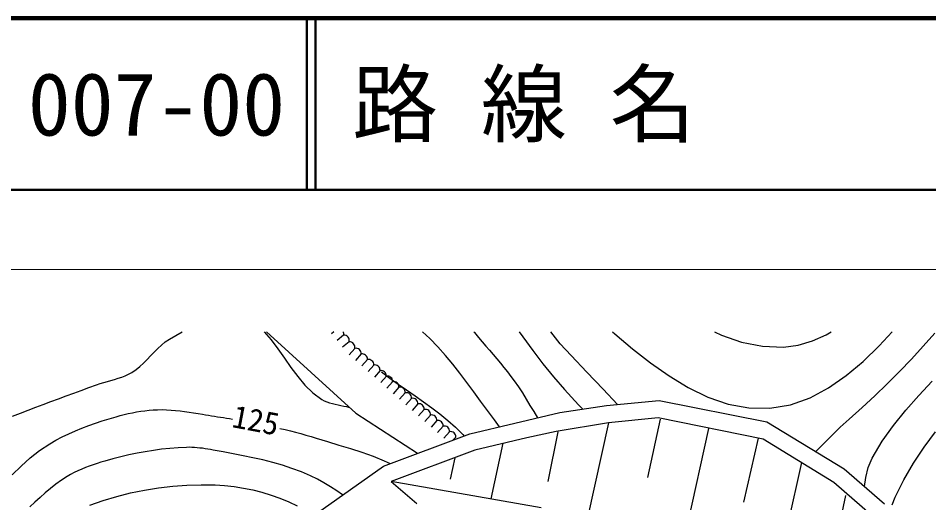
# Model space of a CAD drawing. Units: millimetres, scale not verified. Extents: x 40000 to 680000, y 20000 to 380000.
# Drawn here: x 160959 to 213929, y 351781 to 380000 of the extents above; entities that cross this region are included whole.
import ezdxf
from ezdxf.enums import TextEntityAlignment as Align

# ---------------------------------------------------------------- set-up
doc = ezdxf.new("R2010")
doc.units = ezdxf.units.MM
doc.header["$LTSCALE"] = 1000
for name, color, linetype, lineweight in [('M-BGD', 7, 'Continuous', 25), ('M-STR-HTXT', 7, 'Continuous', 13), ('M-TTL', 2, 'Continuous', 140), ('M-TTL-LINE', 7, 'Continuous', 50)]:
    doc.layers.add(name, color=color, linetype=linetype, lineweight=lineweight)
doc.layers.add('M-TTL-TXT', color=7, linetype='Continuous')
doc.styles.add('ＭＳ ゴシック', font='')
doc.styles.get('ＭＳ ゴシック').set_extended_font_data('MS Gothic')

msp = doc.modelspace()

# ---------------------------------------------------------------- linework, layer by layer
at = {"layer": 'M-BGD'}
for p, q in [((169513, 361154), (169755, 361316)), ((169755, 361316), (170122, 361528)), ((170122, 361528), (170497, 361734)), ((170497, 361734), (170497, 361734)), ((175275, 361734), (175666, 361278)), ((180599, 356998), (175394, 361734)), ((175666, 361278), (176061, 360750)), ((179322, 361734), (179180, 361615)), ((179888, 361548), (179505, 361227)), ((184897, 361343), (184469, 361734)), ((185366, 360865), (184897, 361343)), ((187461, 361734), (187498, 361689)), ((187498, 361689), (187741, 361405)), ((187741, 361405), (187956, 361158)), ((190107, 361734), (190315, 361449)), ((190315, 361449), (190894, 360659)), ((192487, 361035), (191936, 361734)), ((195529, 361734), (195668, 361614)), ((195668, 361614), (196693, 360756)), ((201464, 361734), (201867, 361543)), ((201867, 361543), (203041, 361137)), ((207162, 361204), (207954, 361558)), ((207954, 361558), (208256, 361734)), ((211047, 360925), (211803, 361734)), ((214274, 361660), (213608, 360900)), ((168866, 360559), (169073, 360770)), ((169073, 360770), (169287, 360970)), ((169287, 360970), (169513, 361154)), ((176061, 360750), (176442, 360204)), ((180213, 361159), (179830, 360838)), ((180538, 360771), (180208, 360396)), ((185813, 360367), (185366, 360865)), ((187956, 361158), (188170, 360910)), ((188170, 360910), (188383, 360662)), ((193119, 360349), (192487, 361035)), ((196693, 360756), (197746, 359929)), ((203041, 361137), (204246, 360897)), ((204246, 360897), (205483, 360851)), ((205483, 360851), (206339, 360963)), ((206339, 360963), (207162, 361204)), ((210109, 360014), (211047, 360925)), ((213608, 360900), (212926, 360154)), ((168461, 360127), (168664, 360343)), ((168664, 360343), (168866, 360559)), ((176442, 360204), (176823, 359658)), ((180906, 360448), (180575, 360072)), ((186243, 359852), (185813, 360367)), ((188383, 360662), (188594, 360413)), ((188594, 360413), (188804, 360162)), ((190894, 360659), (191483, 359878)), ((194046, 359397), (193119, 360349)), ((167814, 359534), (168040, 359717)), ((168040, 359717), (168255, 359917)), ((168255, 359917), (168461, 360127)), ((181273, 360125), (180942, 359749)), ((181640, 359801), (181309, 359426)), ((186658, 359323), (186243, 359852)), ((188804, 360162), (189012, 359910)), ((189012, 359910), (189218, 359655)), ((191483, 359878), (192093, 359116)), ((197746, 359929), (198828, 359165)), ((209130, 359187), (210109, 360014)), ((212926, 360154), (212228, 359423)), ((166981, 359101), (167183, 359180)), ((167183, 359180), (167380, 359270)), ((167380, 359270), (167571, 359373)), ((167571, 359373), (167814, 359534)), ((176823, 359658), (177217, 359129)), ((182007, 359478), (181677, 359103)), ((182374, 359155), (182044, 358780)), ((182098, 359398), (182576, 359041)), ((187064, 358784), (186658, 359323)), ((189218, 359655), (189420, 359399)), ((189420, 359399), (189620, 359140)), ((189620, 359140), (189815, 358878)), ((194984, 358395), (194046, 359397)), ((198828, 359165), (199940, 358491)), ((208103, 358472), (209130, 359187)), ((212228, 359423), (211516, 358707)), ((165074, 358490), (165517, 358650)), ((165517, 358650), (165724, 358721)), ((165724, 358721), (165933, 358785)), ((165933, 358785), (166144, 358846)), ((166144, 358846), (166355, 358905)), ((166355, 358905), (166566, 358966)), ((166566, 358966), (166775, 359031)), ((166775, 359031), (166981, 359101)), ((177217, 359129), (177639, 358632)), ((177639, 358632), (178102, 358185)), ((182741, 358832), (182411, 358456)), ((182576, 359041), (183062, 358694)), ((183062, 358694), (183554, 358352)), ((187463, 358240), (187064, 358784)), ((189815, 358878), (190058, 358532)), ((192093, 359116), (192731, 358381)), ((211516, 358707), (210788, 358006)), ((213345, 358031), (214129, 358871)), ((163744, 358007), (164187, 358168)), ((164187, 358168), (164630, 358329)), ((164630, 358329), (165074, 358490)), ((178102, 358185), (178620, 357804)), ((183108, 358508), (182778, 358133)), ((183476, 358185), (183145, 357810)), ((183554, 358352), (184047, 358012)), ((187859, 357694), (187463, 358240)), ((190058, 358532), (190289, 358178)), ((190289, 358178), (190512, 357818)), ((192731, 358381), (193141, 357935)), ((195822, 357503), (194984, 358395)), ((199940, 358491), (201081, 357937)), ((207024, 357898), (208103, 358472)), ((162418, 357514), (162859, 357680)), ((162859, 357680), (163301, 357844)), ((163301, 357844), (163744, 358007)), ((178620, 357804), (178765, 357723)), ((178765, 357723), (178917, 357657)), ((178917, 357657), (179074, 357603)), ((179074, 357603), (179235, 357557)), ((179235, 357557), (179399, 357519)), ((183843, 357862), (183512, 357487)), ((184047, 358012), (184537, 357669)), ((184537, 357669), (185021, 357319)), ((188256, 357149), (187859, 357694)), ((190512, 357818), (190729, 357454)), ((193141, 357935), (193555, 357494)), ((195172, 357439), (198237, 357743)), ((198237, 357743), (204513, 356499)), ((201081, 357937), (202253, 357533)), ((205888, 357494), (207024, 357898)), ((210788, 358006), (210046, 357322)), ((212587, 357174), (213345, 358031)), ((161098, 357004), (161537, 357176)), ((161537, 357176), (161977, 357346)), ((161977, 357346), (162418, 357514)), ((167363, 356976), (167603, 357027)), ((167603, 357027), (167844, 357072)), ((167844, 357072), (168086, 357112)), ((168086, 357112), (168329, 357145)), ((168329, 357145), (168572, 357171)), ((168572, 357171), (168816, 357191)), ((168816, 357191), (169060, 357203)), ((169060, 357203), (169324, 357206)), ((169324, 357206), (169587, 357199)), ((169587, 357199), (169851, 357183)), ((169851, 357183), (170114, 357159)), ((170114, 357159), (170377, 357129)), ((170377, 357129), (170639, 357095)), ((170639, 357095), (170901, 357056)), ((170901, 357056), (171163, 357016)), ((179399, 357519), (179565, 357484)), ((179565, 357484), (179732, 357452)), ((179732, 357452), (179899, 357418)), ((179899, 357418), (180063, 357381)), ((180063, 357381), (180226, 357338)), ((184210, 357539), (183879, 357163)), ((184577, 357215), (184247, 356840)), ((185021, 357319), (185495, 356958)), ((187237, 355799), (192466, 357035)), ((188658, 356611), (188256, 357149)), ((190729, 357454), (190945, 357090)), ((190945, 357090), (191164, 356727)), ((192466, 357035), (195172, 357439)), ((193555, 357494), (193803, 357235)), ((202253, 357533), (203455, 357307)), ((203455, 357307), (204689, 357290)), ((204689, 357290), (205888, 357494)), ((210046, 357322), (209289, 356655)), ((211872, 356289), (212587, 357174)), ((160626, 356822), (161098, 357004)), ((165454, 356421), (165851, 356553)), ((165851, 356553), (166250, 356677)), ((166250, 356677), (166650, 356795)), ((166650, 356795), (166886, 356860)), ((166886, 356860), (167124, 356920)), ((167124, 356920), (167363, 356976)), ((171163, 357016), (171425, 356974)), ((171425, 356974), (171686, 356933)), ((171686, 356933), (171860, 356906)), ((171860, 356906), (172034, 356878)), ((172034, 356878), (172208, 356851)), ((172208, 356851), (172382, 356823)), ((172382, 356823), (172556, 356796)), ((172556, 356796), (172730, 356767)), ((172730, 356767), (172904, 356739)), ((172904, 356739), (173078, 356711)), ((173078, 356711), (173252, 356682)), ((173252, 356682), (173426, 356652)), ((180599, 356998), (184195, 354664)), ((184944, 356892), (184614, 356517)), ((185311, 356569), (184981, 356194)), ((185495, 356958), (185954, 356581)), ((185954, 356581), (186395, 356183)), ((188959, 356204), (188658, 356611)), ((198185, 356733), (195306, 356447)), ((198298, 356658), (197563, 353247)), ((204288, 355490), (198185, 356733)), ((204513, 356499), (209007, 353765)), ((209289, 356655), (208776, 356186)), ((163900, 355802), (164282, 355972)), ((164282, 355972), (164669, 356131)), ((164669, 356131), (165060, 356281)), ((165060, 356281), (165454, 356421)), ((176183, 356112), (176487, 356041)), ((176487, 356041), (176790, 355967)), ((176790, 355967), (177092, 355889)), ((185678, 356246), (185348, 355871)), ((186395, 356183), (186814, 355762)), ((195306, 356447), (192247, 355925)), ((195301, 356429), (194073, 350901)), ((201108, 356116), (199744, 349909)), ((208776, 356186), (208264, 355682)), ((211216, 355363), (211872, 356289)), ((163155, 355428), (163525, 355621)), ((163525, 355621), (163900, 355802)), ((177092, 355889), (177393, 355809)), ((177393, 355809), (177693, 355725)), ((177693, 355725), (177993, 355638)), ((177993, 355638), (178291, 355547)), ((178291, 355547), (178950, 355344)), ((182209, 353923), (187237, 355799)), ((186045, 355923), (185715, 355547)), ((186413, 355599), (186233, 355425)), ((186814, 355762), (186894, 355671)), ((190542, 355557), (187525, 354839)), ((192247, 355925), (190542, 355557)), ((192352, 355911), (191772, 353026)), ((204007, 355545), (203151, 351825)), ((208413, 352957), (204288, 355490)), ((208264, 355682), (207750, 355162)), ((213666, 355014), (214328, 355922)), ((162207, 354832), (162793, 355221)), ((162793, 355221), (163155, 355428)), ((169780, 354951), (169302, 354899)), ((170260, 354988), (169780, 354951)), ((170740, 355011), (170260, 354988)), ((170897, 355014), (170740, 355011)), ((171054, 355010), (170897, 355014)), ((171211, 355002), (171054, 355010)), ((171368, 354989), (171211, 355002)), ((171525, 354972), (171368, 354989)), ((171681, 354953), (171525, 354972)), ((171837, 354930), (171681, 354953)), ((171993, 354905), (171837, 354930)), ((172148, 354878), (171993, 354905)), ((178950, 355344), (179615, 355143)), ((179615, 355143), (180282, 354937)), ((180282, 354937), (180945, 354721)), ((189160, 355252), (188453, 352006)), ((207750, 355162), (207354, 354771)), ((210636, 354386), (211216, 355363)), ((213045, 354082), (213666, 355014)), ((161126, 353915), (161654, 354391)), ((161654, 354391), (162207, 354832)), ((166931, 354458), (166464, 354339)), ((167401, 354568), (166931, 354458)), ((167873, 354668), (167401, 354568)), ((168348, 354757), (167873, 354668)), ((168824, 354834), (168348, 354757)), ((169302, 354899), (168824, 354834)), ((172303, 354850), (172148, 354878)), ((172881, 354745), (172303, 354850)), ((173460, 354637), (172881, 354745)), ((174039, 354525), (173460, 354637)), ((174617, 354405), (174039, 354525)), ((175192, 354274), (174617, 354405)), ((180945, 354721), (181600, 354488)), ((181600, 354488), (182245, 354233)), ((187525, 354839), (182656, 353022)), ((186355, 354403), (186091, 353156)), ((210410, 353842), (210636, 354386)), ((160613, 353416), (161126, 353915)), ((165094, 353918), (164871, 353833)), ((165319, 353998), (165094, 353918)), ((165545, 354074), (165319, 353998)), ((165772, 354144), (165545, 354074)), ((166000, 354211), (165772, 354144)), ((166464, 354339), (166000, 354211)), ((175762, 354129), (175192, 354274)), ((176327, 353967), (175762, 354129)), ((176884, 353785), (176327, 353967)), ((177576, 350643), (182209, 353923)), ((182245, 354233), (182606, 354071)), ((206534, 354119), (205258, 348467)), ((210266, 353248), (210410, 353842)), ((212480, 353118), (213045, 354082)), ((163804, 353314), (163468, 353099)), ((164010, 353432), (163804, 353314)), ((164220, 353542), (164010, 353432)), ((164434, 353646), (164220, 353542)), ((164651, 353742), (164434, 353646)), ((164871, 353833), (164651, 353742)), ((177432, 353579), (176884, 353785)), ((177970, 353348), (177432, 353579)), ((178363, 353154), (177970, 353348)), ((209007, 353765), (211350, 351720)), ((163146, 352864), (162834, 352615)), ((163468, 353099), (163146, 352864)), ((169950, 352755), (170775, 352815)), ((170775, 352815), (171599, 352837)), ((171599, 352837), (172420, 352821)), ((172420, 352821), (172966, 352784)), ((172966, 352784), (173513, 352723)), ((178746, 352943), (178363, 353154)), ((179121, 352716), (178746, 352943)), ((182656, 353022), (184145, 351746)), ((191372, 351490), (182656, 353022)), ((210659, 350996), (208413, 352957)), ((210192, 352731), (210266, 353248)), ((211981, 352116), (212480, 353118)), ((162530, 352355), (162232, 352087)), ((162834, 352615), (162530, 352355)), ((166694, 352149), (167497, 352354)), ((167497, 352354), (168309, 352524)), ((168309, 352524), (169128, 352658)), ((169128, 352658), (169950, 352755)), ((173513, 352723), (174058, 352637)), ((174058, 352637), (174600, 352527)), ((174600, 352527), (175136, 352393)), ((175136, 352393), (175666, 352234)), ((179488, 352475), (179121, 352716)), ((179827, 352237), (179488, 352475)), ((161935, 351816), (161638, 351546)), ((162232, 352087), (161935, 351816)), ((165125, 351635), (165902, 351909)), ((165902, 351909), (166694, 352149)), ((175666, 352234), (176187, 352050)), ((176187, 352050), (176698, 351843)), ((176698, 351843), (177196, 351612)), ((209082, 352210), (208715, 350505)), ((211808, 351663), (211981, 352116))]:
    msp.add_line(p, q, dxfattribs=at)
for centre, radius, start, end in [((179578, 361619), 316, 347.3303, 21.4612), ((179903, 361230), 316, 347.3303, 92.3175), ((180228, 360842), 316, 347.3303, 92.3175), ((180606, 360478), 299, 354.4253, 102.6175), ((180973, 360155), 299, 354.4241, 102.6175), ((181341, 359832), 299, 354.4233, 102.6184), ((181708, 359508), 299, 354.423, 102.6181), ((182075, 359185), 299, 354.4241, 102.6175), ((182442, 358862), 299, 354.4241, 102.6175), ((182809, 358539), 299, 354.4233, 102.6184), ((183176, 358216), 299, 354.423, 102.6181), ((183543, 357892), 299, 354.4241, 102.6175), ((183911, 357569), 299, 354.4241, 102.6175), ((184278, 357246), 299, 354.4233, 102.6184), ((184645, 356923), 299, 354.423, 102.6181), ((185012, 356599), 299, 354.4241, 102.6175), ((185379, 356276), 299, 354.4241, 102.6175), ((185746, 355953), 299, 354.4233, 102.6184), ((186113, 355630), 299, 354.4247, 102.6165)]:
    msp.add_arc(centre, radius, start, end, dxfattribs=at)
at = {"layer": 'M-STR-HTXT'}
msp.add_line((73883, 365369), (377707, 365369), dxfattribs=at)
at = {"layer": 'M-TTL'}
msp.add_line((680000, 380000), (40000, 380000), dxfattribs=at)
at = {"layer": 'M-TTL-LINE'}
for p, q in [((177750, 380000), (177750, 370000)), ((178250, 380000), (178250, 370000)), ((40000, 370000), (680000, 370000))]:
    msp.add_line(p, q, dxfattribs=at)

# ---------------------------------------------------------------- texts
at = {"layer": 'M-BGD', "style": 'ＭＳ ゴシック'}
msp.add_text('125', height=1320, rotation=349.259, dxfattribs=at).set_placement((173265, 355807), align=Align.BOTTOM_LEFT)
at = {"layer": 'M-TTL-TXT', "style": 'ＭＳ ゴシック'}
for s, p in [('路 線 名', (180380, 375000)), ('007-00', (161521, 375000))]:
    msp.add_text(s, height=3666, dxfattribs=at).set_placement(p, align=Align.MIDDLE_LEFT)

doc.saveas('drawing.dxf')
